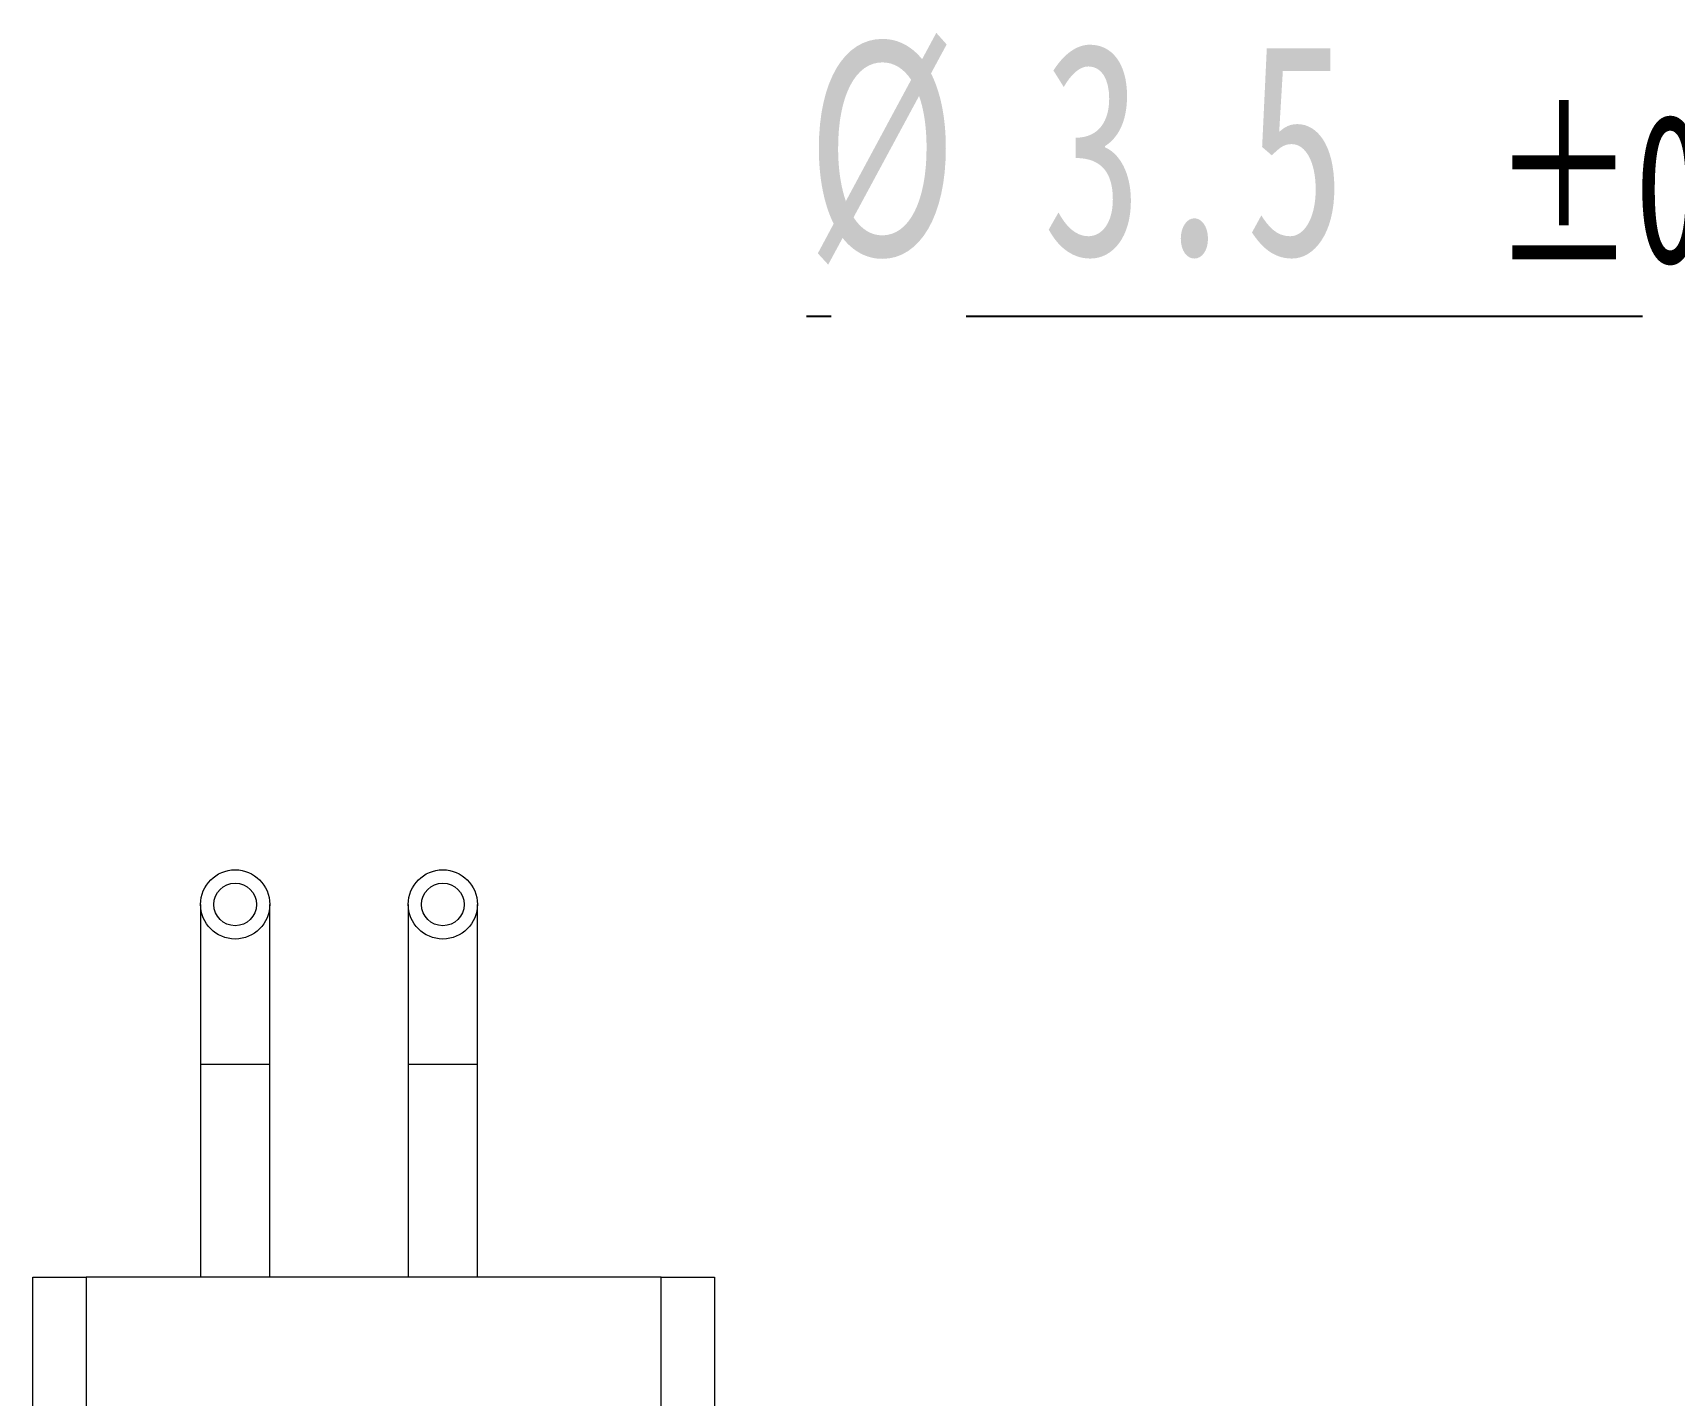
# Paper-space layout '시트2-ENG' of a CAD drawing. Header units: millimetres. Extents: x 5 to 415, y 5 to 292.
# Drawn here: x 50.04 to 80.87, y 202.7 to 228.29 of the extents above; entities that cross this region are included whole.
import ezdxf

# ---------------------------------------------------------------- set-up
doc = ezdxf.new("R2010")
doc.units = ezdxf.units.MM
doc.linetypes.add('CENTERX2', pattern=[20.32, 12.7, -2.54, 2.54, -2.54])
doc.layers.add('CENTER_LINE', color=7, linetype='CENTERX2')
doc.styles.add('SLDTEXTSTYLE0', font='TXT', dxfattribs={"width": 0.7})
doc.dimstyles.new('SLDDIMSTYLE2', dxfattribs={"dimtxt": 4, "dimasz": 3.302, "dimexe": 0, "dimexo": 0.0625, "dimgap": 1, "dimtad": 0, "dimtih": 1, "dimtoh": 1, "dimdec": 1, "dimrnd": 1e-09, "dimzin": 12, "dimdsep": 46, "dimtxsty": 'SLDTEXTSTYLE0', "dimsah": 1, "dimcen": 0, "dimadec": 0, "dimazin": 3, "dimtol": 1, "dimtp": 0.1, "dimtm": 0.1, "dimtfac": 1, "dimtdec": 1, "dimtmove": 0, "dimatfit": 3, "dimfxl": 1, "dimfrac": 2, "dimtolj": 1, "dimarcsym": 0})

# ---------------------------------------------------------------- blocks, each defined once
blk = doc.blocks.new('_D_30')
at = {"layer": 'CENTER_LINE'}
for p, q in [((100.591, 222.962), (64.57, 222.962)), ((109.641, 182.248), (100.591, 222.962)), ((110.401, 178.831), (109.641, 182.248)), ((110.401, 178.831), (111.779, 172.633))]:
    blk.add_line(p, q, dxfattribs=at)
for points in [[(109.641, 182.248), (109.421, 185.581), (108.429, 185.361)], [(110.401, 178.831), (110.621, 175.498), (111.613, 175.718)]]:
    blk.add_solid(points, dxfattribs=at)
at = {"layer": 'CENTER_LINE', "attachment_point": 1, "style": 'SLDTEXTSTYLE0'}
for s, insert, char_height in [('%%c', (64.57, 228.118), 4), ('HOLE', (86.515, 228.118), 4), ('3.5', (68.998, 228.118), 4), ('±0.1', (77.459, 226.77), 2.8)]:
    blk.add_mtext(s, dxfattribs=dict(at, insert=insert, char_height=char_height))

psp = doc.layouts.new('시트2-ENG')

# ---------------------------------------------------------------- linework, layer by layer
at = {"color": 7, "linetype": 'Continuous', "lineweight": 18}
for p, q in [((53.19, 211.922), (53.19, 208.922)), ((54.49, 208.922), (54.49, 211.922)), ((57.09, 211.922), (57.09, 208.922)), ((58.39, 208.922), (58.39, 211.922)), ((53.19, 208.922), (53.19, 204.922)), ((54.49, 204.922), (54.49, 208.922)), ((57.09, 208.922), (57.09, 204.922)), ((58.39, 204.922), (58.39, 208.922)), ((50.04, 200.622), (50.04, 204.922)), ((51.04, 204.922), (51.04, 200.622)), ((61.84, 204.922), (51.04, 204.922)), ((61.84, 200.622), (61.84, 204.922)), ((62.84, 204.922), (62.84, 200.622))]:
    psp.add_line(p, q, dxfattribs=at)
at = {"color": 8, "linetype": 'Continuous', "lineweight": 18}
for p, q in [((53.19, 208.922), (54.49, 208.922)), ((57.09, 208.922), (58.39, 208.922))]:
    psp.add_line(p, q, dxfattribs=at)
at = {"color": 7, "linetype": 'Continuous', "lineweight": 18}
for centre, radius in [((53.84, 211.922), 0.65), ((57.74, 211.922), 0.65), ((53.84, 211.922), 0.4), ((57.74, 211.922), 0.4)]:
    psp.add_circle(centre, radius, dxfattribs=at)
for points in [[(50.04, 204.922), (50.055, 204.922), (50.085, 204.922), (50.317, 204.922), (50.647, 204.922), (50.909, 204.922), (51.04, 204.922)], [(61.84, 204.922), (61.971, 204.922), (62.233, 204.922), (62.564, 204.922), (62.795, 204.922), (62.825, 204.922), (62.84, 204.922)]]:
    psp.add_open_spline(points, degree=3, dxfattribs=at)

# ---------------------------------------------------------------- dimensions: what is measured, and where the dimension line sits
at = {"layer": 'CENTER_LINE'}
dim = psp.add_diameter_dim_2p(p1=(109.641, 182.248), p2=(110.401, 178.831), text='<> HOLE', dimstyle='SLDDIMSTYLE2', dxfattribs=at)
dim.commit()
dim.dimension.update_dxf_attribs({"geometry": '_D_30', "text_midpoint": (81.787, 225.792), "dimtype": 163})

doc.saveas('drawing.dxf')
